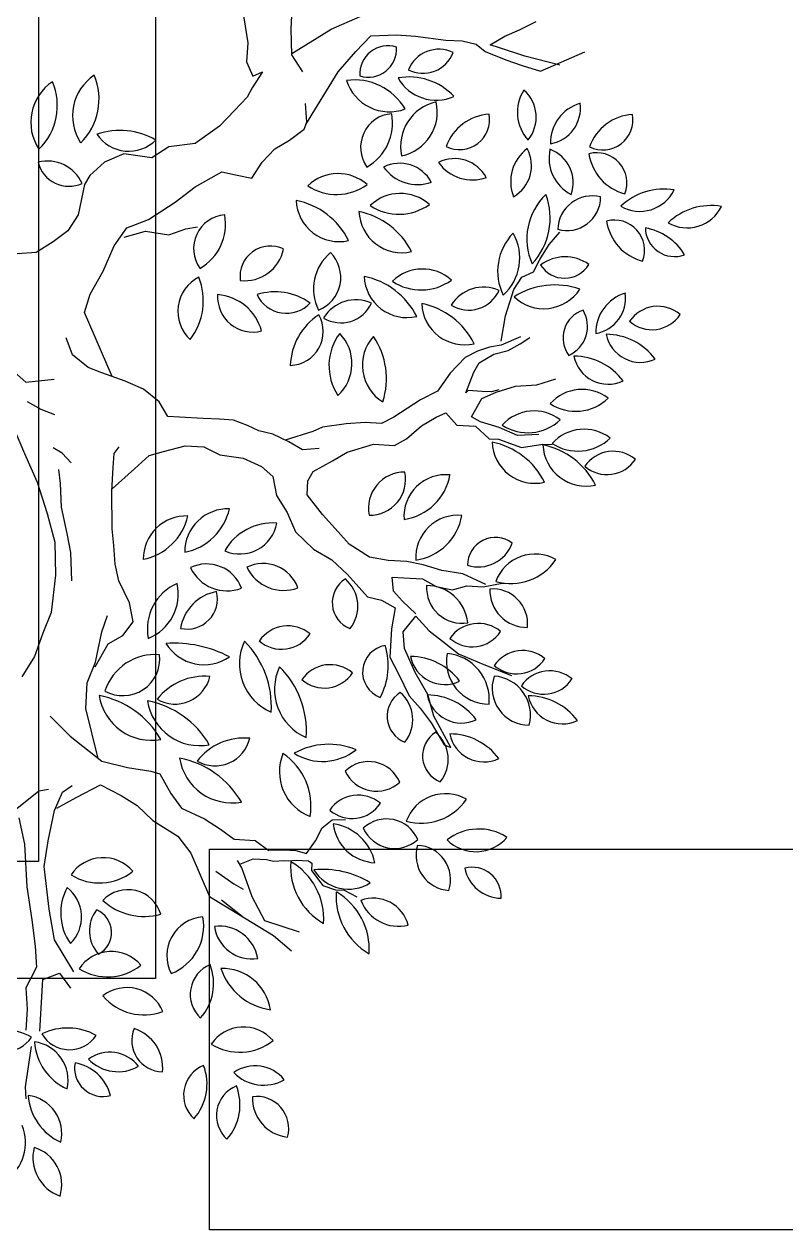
# Model space of a CAD drawing. Header units: millimetres. Extents: x 2919 to 27402, y 1359 to 40342.
# Drawn here: x 14426.9 to 14557, y 9720.3 to 9926.1 of the extents above; entities that cross this region are included whole.
import ezdxf

# ---------------------------------------------------------------- set-up
doc = ezdxf.new("R2010")
doc.units = ezdxf.units.MM
doc.layers.add('FF-FURN', color=51, linetype='Continuous')
doc.layers.add('FF-Plants', color=86, linetype='Continuous')

# ---------------------------------------------------------------- blocks, each defined once
blk = doc.blocks.new('YLD.Studio-0176')
at = {"layer": 'FF-Plants', "color": 36, "linetype": 'Continuous'}
for p, q in [((335334.4, -67821.8), (335295.5, -67841.2)), ((335428.7, -67817.1), (335413.1, -67836.6)), ((335628.6, -67842.1), (335624.7, -67810.9)), ((335295.5, -67841.2), (335248.7, -67864.6)), ((335369.5, -67864.6), (335381.2, -67841.2)), ((335413.1, -67836.6), (335420.9, -67883.3)), ((335648.1, -67869.3), (335628.6, -67842.1)), ((334691.7, -67864.6), (334648.9, -67876.3)), ((334707.3, -67860.7), (334738.4, -67895.7)), ((334960.5, -67876.3), (334925.4, -67856.8)), ((335248.7, -67864.6), (335198.1, -67884.1)), ((335361.7, -67888), (335369.5, -67864.6)), ((335667.6, -67892.7), (335648.1, -67869.3)), ((334578.7, -67884.1), (334524.2, -67895.7)), ((334648.9, -67876.3), (334578.7, -67884.1)), ((334999.4, -67888), (334960.5, -67876.3)), ((335034.5, -67899.6), (334999.4, -67888)), ((335198.1, -67884.1), (335151.3, -67899.6)), ((335299.4, -67903.5), (335307.1, -67888)), ((334247.5, -67899.6), (334227.9, -67901.7)), ((334315, -67906.1), (334247.5, -67899.6)), ((334376.2, -67895.7), (334341.1, -67895.7)), ((334411.2, -67891.8), (334376.2, -67895.7)), ((334446.3, -67907.4), (334411.2, -67891.8)), ((334481.4, -67903.5), (334446.3, -67907.4)), ((334524.2, -67895.7), (334481.4, -67903.5)), ((334738.4, -67895.7), (334742.3, -67911.3)), ((334863.1, -67907.4), (334831.9, -67942.5)), ((335096.8, -67903.5), (335034.5, -67899.6)), ((335151.3, -67899.6), (335096.8, -67903.5)), ((335166.9, -67919.1), (335209.8, -67907.4)), ((335209.8, -67907.4), (335248.7, -67903.5)), ((335248.7, -67903.5), (335272.1, -67899.6)), ((335283.8, -67919.1), (335299.4, -67903.5)), ((335463, -67911.3), (335490.2, -67899.6)), ((335694.8, -67908.3), (335667.6, -67892.7)), ((335745.5, -67916), (335694.8, -67908.3)), ((334341.1, -67919.1), (334426.8, -67919.1)), ((334426.8, -67919.1), (334438.5, -67946.4)), ((334493.1, -67934.7), (334543.7, -67923)), ((334543.7, -67923), (334613.8, -67911.3)), ((334613.8, -67911.3), (334656.6, -67915.2)), ((334656.6, -67915.2), (334707.3, -67923)), ((334707.3, -67923), (334738.4, -67934.7)), ((334711.2, -67926.9), (334730.7, -67958)), ((335089, -67930.8), (335135.7, -67926.9)), ((335135.7, -67926.9), (335166.9, -67919.1)), ((335430.5, -67979.3), (335533.8, -67927.7)), ((335443.5, -67938.6), (335463, -67911.3)), ((335533.8, -67927.7), (335565, -67935.4)), ((335761.1, -67923.8), (335745.5, -67916)), ((335784.4, -67947.2), (335761.1, -67923.8)), ((334438.5, -67946.4), (334415.1, -67965.8)), ((334442.4, -67969.7), (334493.1, -67934.7)), ((334738.4, -67934.7), (334750.1, -67950.2)), ((334831.9, -67942.5), (334793, -67997)), ((335435.7, -67961.9), (335443.5, -67938.6)), ((335565, -67935.4), (335603.9, -67954.9)), ((335800, -67978.3), (335784.4, -67947.2)), ((334730.7, -67958), (334754, -67997)), ((334797.4, -67990.8), (334878.7, -67965.8)), ((334878.7, -67965.8), (334921.5, -67965.8)), ((334921.5, -67965.8), (334956.6, -67977.5)), ((335424, -68000.9), (335435.7, -67961.9)), ((335603.9, -67954.9), (335646.8, -67970.5)), ((334948.8, -67977.5), (334987.7, -67997)), ((334956.6, -67977.5), (335007.2, -67985.3)), ((335007.2, -67985.3), (335034.5, -67993.1)), ((335178.6, -67993.1), (335240.9, -67989.2)), ((335240.9, -67989.2), (335279.9, -67989.2)), ((335244.8, -67989.2), (335279.9, -68024.2)), ((335279.9, -67989.2), (335303.3, -67989.2)), ((335303.3, -67989.2), (335314.9, -67997)), ((335646.8, -67970.5), (335677.9, -67990)), ((335662.4, -67986.1), (335674, -68021.1)), ((335677.9, -67990), (335693.5, -68025)), ((335796.1, -68025.1), (335800, -67978.3)), ((334754, -67997), (334738.4, -68032)), ((334793, -67997), (334785.2, -68039.8)), ((334987.7, -67997), (335003.3, -68020.3)), ((335057.8, -68028.1), (335092.9, -68008.7)), ((335092.9, -68008.7), (335120.2, -68000.9)), ((335120.2, -68000.9), (335151.3, -67997)), ((335151.3, -67997), (335178.6, -67993.1)), ((335412.3, -68032), (335424, -68000.9)), ((335003.3, -68020.3), (335026.7, -68035.9)), ((335026.7, -68035.9), (335057.8, -68028.1)), ((335279.9, -68024.2), (335303.3, -68047.6)), ((335674, -68021.1), (335670.1, -68060)), ((335693.5, -68025), (335724.7, -68067.8)), ((335815.6, -68052.3), (335796.1, -68025.1)), ((334738.4, -68032), (334722.9, -68059.3)), ((334785.2, -68039.8), (334781.3, -68078.7)), ((335303.3, -68047.6), (335311, -68070.9)), ((335392.8, -68059.3), (335412.3, -68032)), ((334722.9, -68059.3), (334699.5, -68086.5)), ((335369.5, -68074.8), (335392.8, -68059.3)), ((335670.1, -68060), (335681.8, -68087.3)), ((335724.7, -68067.8), (335751.9, -68099)), ((335823.4, -68095.1), (335815.6, -68052.3)), ((334699.5, -68086.5), (334676.1, -68129.3)), ((334781.3, -68078.7), (334777.4, -68094.3)), ((335311, -68070.9), (335322.7, -68106)), ((335369.5, -68094.3), (335369.5, -68074.8)), ((335681.8, -68087.3), (335685.7, -68106.8)), ((334777.4, -68094.3), (334746.2, -68113.8)), ((335322.7, -68106), (335322.7, -68137.1)), ((335369.5, -68133.2), (335369.5, -68094.3)), ((335751.9, -68099), (335779.2, -68141.8)), ((335854.6, -68134.1), (335823.4, -68095.1)), ((334676.1, -68129.3), (334648.9, -68152.7)), ((334746.2, -68113.8), (334722.9, -68133.2)), ((334722.9, -68133.2), (334707.3, -68172.2)), ((335322.7, -68137.1), (335311, -68164.4)), ((335369.5, -68160.5), (335369.5, -68133.2)), ((335779.2, -68141.8), (335775.3, -68165.1)), ((335881.8, -68157.4), (335854.6, -68134.1)), ((334648.9, -68152.7), (334579.1, -68187.5)), ((335311, -68164.4), (335307.1, -68203.3)), ((335369.5, -68183.8), (335369.5, -68160.5)), ((335775.3, -68165.1), (335771.4, -68192.4)), ((335905.2, -68176.9), (335881.8, -68157.4)), ((336049.3, -68161.3), (335994.8, -68173)), ((334579.1, -68187.5), (334520.3, -68296.7)), ((334707.3, -68172.2), (334691.7, -68199.4)), ((335361.7, -68207.2), (335369.5, -68183.8)), ((335920.8, -68184.7), (335905.2, -68176.9)), ((335948, -68200.2), (335920.8, -68184.7)), ((335963.6, -68173), (335940.2, -68184.7)), ((335940.2, -68184.7), (335948, -68200.2)), ((335994.8, -68173), (335963.6, -68173)), ((334574.8, -68207.2), (334547.6, -68246.1)), ((334621.6, -68195.5), (334602.1, -68226.7)), ((334691.7, -68199.4), (334676.1, -68222.8)), ((335307.1, -68203.3), (335295.5, -68234.5)), ((335353.9, -68226.7), (335361.7, -68207.2)), ((335771.4, -68192.4), (335798.7, -68208)), ((335798.7, -68208), (335822.1, -68227.4)), ((334602.1, -68226.7), (334594.3, -68242.2)), ((334676.1, -68222.8), (334676.1, -68257.8)), ((335350, -68250), (335353.9, -68226.7)), ((335822.1, -68227.4), (335837.6, -68250.8)), ((334582.6, -68257.8), (334629.4, -68238.4)), ((334629.4, -68238.4), (334641.1, -68230.6)), ((334635.4, -68234.5), (334645.3, -68256.4)), ((335295.5, -68234.5), (335279.9, -68253.9)), ((335952, -68266.8), (335979.3, -68247.3)), ((335979.3, -68247.3), (336022.1, -68243.4)), ((335981.4, -68247.1), (336025.3, -68309.8)), ((336022.1, -68243.4), (336064.9, -68243.4)), ((334543.7, -68281.2), (334582.6, -68257.8)), ((334645.3, -68256.4), (334645.3, -68278.2)), ((334676.1, -68257.8), (334660.5, -68281.2)), ((335248.7, -68261.7), (335221.5, -68281.2)), ((335279.9, -68253.9), (335248.7, -68261.7)), ((335338.3, -68277.3), (335350, -68250)), ((335837.6, -68250.8), (335857.1, -68274.2)), ((334528.1, -68339.6), (334543.7, -68281.2)), ((334645.3, -68278.2), (334643.4, -68290.1)), ((334661.2, -68282.2), (334663.2, -68306)), ((335221.5, -68281.2), (335190.3, -68296.7)), ((335326.6, -68300.6), (335338.3, -68277.3)), ((335357.8, -68316.2), (335340.9, -68271.2)), ((335857.1, -68274.2), (335868.8, -68278.1)), ((335864.9, -68276.8), (335955.2, -68325.4)), ((335868.8, -68278.1), (335900, -68274.2)), ((334520.3, -68296.7), (334496.9, -68327.9)), ((334643.4, -68290.1), (334645.3, -68308)), ((334645.3, -68308), (334645.3, -68314)), ((334663.2, -68306), (334663.2, -68325.9)), ((335190.3, -68296.7), (335163, -68327.9)), ((335330.5, -68327.9), (335326.6, -68300.6)), ((334645.3, -68314), (334647.3, -68327.9)), ((334647.3, -68327.9), (334647.3, -68347.8)), ((334663.2, -68325.9), (334659.3, -68343.8)), ((335163, -68327.9), (335147.4, -68359)), ((335221.5, -68339.6), (335252.6, -68312.3)), ((335252.6, -68312.3), (335276, -68312.3)), ((335276, -68312.3), (335291.6, -68320.1)), ((335291.6, -68320.1), (335311, -68351.2)), ((335365.6, -68331.8), (335357.8, -68316.2)), ((335955.2, -68325.4), (335990.2, -68352.6)), ((336025.3, -68309.8), (336048.7, -68356.5)), ((334647.3, -68347.8), (334643.4, -68353.7)), ((334659.3, -68343.8), (334681.1, -68357.7)), ((335194.2, -68366.8), (335221.5, -68339.6)), ((335373.4, -68370.7), (335365.6, -68331.8)), ((334631.4, -68353.7), (334607.6, -68373.6)), ((334643.4, -68353.7), (334631.4, -68353.7)), ((334681.1, -68357.7), (334703, -68367.6)), ((334703, -68367.6), (334716.9, -68383.5)), ((335147.4, -68359), (335124.1, -68386.3)), ((335174.7, -68386.3), (335194.2, -68366.8)), ((335311, -68351.2), (335326.6, -68374.6)), ((335990.2, -68352.6), (336017.5, -68376)), ((334607.6, -68373.6), (334601.6, -68395.4)), ((334716.9, -68383.5), (334718.9, -68405.4)), ((335124.1, -68386.3), (335089, -68421.3)), ((335155.2, -68421.3), (335174.7, -68386.3)), ((335326.6, -68374.6), (335342.2, -68417.4)), ((335377.3, -68401.9), (335373.4, -68370.7)), ((336017.5, -68376), (336021.4, -68418.8)), ((334601.6, -68395.4), (334601.6, -68409.3)), ((335377.3, -68429.1), (335377.3, -68401.9)), ((334601.6, -68409.3), (334591.7, -68431.2)), ((335089, -68421.3), (335085.1, -68444.7)), ((335151.3, -68452.5), (335155.2, -68421.3)), ((335342.2, -68417.4), (335342.2, -68452.5)), ((335388.9, -68448.6), (335377.3, -68429.1)), ((336021.4, -68418.8), (336021.4, -68449.9)), ((335085.1, -68444.7), (335073.4, -68468.1)), ((335420.1, -68491.4), (335388.9, -68448.6)), ((334991.6, -68464.1), (334964.4, -68479.7)), ((335038.4, -68464.1), (334991.6, -68464.1)), ((335073.4, -68468.1), (335038.4, -68464.1)), ((335085.1, -68479.7), (335100.7, -68464.1)), ((335100.7, -68464.1), (335124.1, -68460.3)), ((335124.1, -68460.3), (335124.1, -68479.7)), ((335151.3, -68483.6), (335151.3, -68452.5)), ((335342.2, -68452.5), (335353.9, -68471.9)), ((336021.4, -68449.9), (336017.5, -68500.5)), ((334964.4, -68479.7), (334929.3, -68499.2)), ((334968.3, -68507), (335007.2, -68487.5)), ((335007.2, -68487.5), (335034.5, -68483.6)), ((335034.5, -68483.6), (335061.8, -68503.1)), ((335065.6, -68503.1), (335085.1, -68479.7)), ((335124.1, -68479.7), (335124.1, -68510.9)), ((335147.4, -68510.9), (335151.3, -68483.6)), ((335353.9, -68471.9), (335377.3, -68495.3)), ((334929.3, -68499.2), (334909.8, -68518.7)), ((334933.2, -68530.3), (334968.3, -68507)), ((335061.8, -68503.1), (335038.4, -68526.4)), ((335377.3, -68495.3), (335392.8, -68518.7)), ((335435.7, -68518.7), (335420.1, -68491.4)), ((336017.5, -68500.5), (336017.5, -68527.8)), ((334909.8, -68518.7), (334886.5, -68538.1)), ((335038.4, -68526.4), (335022.8, -68549.8)), ((335124.1, -68510.9), (335112.4, -68534.2)), ((335139.7, -68542), (335147.4, -68510.9)), ((335392.8, -68518.7), (335400.6, -68534.2)), ((335466.8, -68538.1), (335435.7, -68518.7)), ((336017.5, -68527.8), (336013.6, -68551.2)), ((334847.5, -68573.2), (334898.1, -68542)), ((334886.5, -68538.1), (334851.4, -68561.5)), ((334898.1, -68542), (334933.2, -68530.3)), ((335112.4, -68534.2), (335108.5, -68561.5)), ((335135.7, -68577.1), (335139.7, -68542)), ((335400.6, -68534.2), (335381.2, -68553.7)), ((335494.1, -68561.5), (335466.8, -68538.1)), ((334851.4, -68561.5), (334847.5, -68573.2)), ((335022.8, -68549.8), (335003.3, -68577.1)), ((335108.5, -68561.5), (335116.3, -68584.8)), ((335381.2, -68553.7), (335381.2, -68584.8)), ((335435.7, -68565.4), (335470.7, -68577.1)), ((335439.6, -68569.3), (335435.7, -68565.4)), ((335505.8, -68580.9), (335494.1, -68561.5)), ((336001.9, -68566.7), (335990.2, -68601.8)), ((336013.6, -68551.2), (336001.9, -68566.7)), ((335003.3, -68577.1), (334987.7, -68619.9)), ((335116.3, -68584.8), (335116.3, -68612.1)), ((335120.2, -68616), (335135.7, -68577.1)), ((335381.2, -68584.8), (335361.7, -68608.2)), ((335388.9, -68592.6), (335396.7, -68577.1)), ((335396.7, -68577.1), (335427.9, -68592.6)), ((335439.6, -68592.6), (335439.6, -68569.3)), ((335470.7, -68577.1), (335486.3, -68584.8)), ((335486.3, -68584.8), (335501.9, -68608.2)), ((335513.6, -68600.4), (335505.8, -68580.9)), ((336009.7, -68590.1), (336013.6, -68574.5)), ((336013.6, -68574.5), (336029.2, -68597.9)), ((335361.7, -68608.2), (335361.7, -68623.8)), ((335381.2, -68623.8), (335388.9, -68592.6)), ((335427.9, -68592.6), (335439.6, -68616)), ((335439.6, -68608.2), (335439.6, -68592.6)), ((335443.5, -68619.9), (335439.6, -68608.2)), ((335501.9, -68608.2), (335509.7, -68631.6)), ((335517.5, -68619.9), (335513.6, -68600.4)), ((335990.2, -68601.8), (335982.5, -68629)), ((335998, -68632.9), (336009.7, -68590.1)), ((336029.2, -68597.9), (336040.9, -68621.2)), ((334987.7, -68619.9), (334972.2, -68666.6)), ((335116.3, -68612.1), (335124.1, -68643.2)), ((335361.7, -68623.8), (335350, -68662.7)), ((335369.5, -68654.9), (335381.2, -68623.8)), ((335439.6, -68616), (335451.3, -68647.1)), ((335533.1, -68651), (335517.5, -68619.9)), ((335524.4, -68619.5), (335566.6, -68624.2)), ((335566.6, -68624.2), (335611.2, -68635.9)), ((336040.9, -68621.2), (336056.5, -68648.5)), ((335124.1, -68643.2), (335124.1, -68654.9)), ((335451.3, -68647.1), (335455.2, -68682.2)), ((335509.7, -68631.6), (335521.4, -68651)), ((335611.2, -68635.9), (335632.3, -68647.7)), ((335632.3, -68647.7), (335641.7, -68666.4)), ((335982.5, -68629), (335974.7, -68660.2)), ((335986.4, -68691.3), (335998, -68632.9)), ((335350, -68662.7), (335357.8, -68697.7)), ((335373.4, -68690), (335369.5, -68654.9)), ((335521.4, -68651), (335533.1, -68666.6)), ((335641.7, -68666.4), (335662.8, -68675.8)), ((335974.7, -68660.2), (336010.3, -68731.4)), ((335455.2, -68682.2), (335466.8, -68713.3)), ((335662.8, -68675.8), (335688.6, -68689.8)), ((335357.8, -68697.7), (335357.8, -68713.3)), ((335688.6, -68689.8), (335709.7, -68706.3))]:
    blk.add_line(p, q, dxfattribs=at)
at = {"layer": 'FF-Plants', "color": 64}
for centre, major_axis, start_param, end_param in [((334357.2, -67860.1), (0, 53), 0.585929, 2.610863), ((334242.2, -67863.3), (0, 97.9), 4.263188, 5.216789), ((334151.1, -67830.7), (0, 74.8), 2.223315, 3.58507), ((334245, -67997), (0, 92.2), 0.123804, 1.20133), ((334170, -67900.8), (0, 63.8), 2.969518, 4.638803), ((334135.1, -67986.8), (0, 68), -0.19304, 1.280036), ((334085.5, -67904.7), (0, 64.5), 2.897523, 4.472658), ((334259.1, -67906.3), (0, 63.8), 2.969517, 4.638802), ((334334.1, -68002.4), (0, 92.2), 0.123804, 1.20133), ((334365.9, -67966.8), (0, 53), 0.585929, 2.610863), ((334250.9, -67969.9), (0, 97.9), 4.263189, 5.216789), ((334543.3, -68030.5), (0, 88), -0.443442, 0.670141), ((334530.3, -67916.1), (0, 61.6), 2.399162, 4.110722), ((334680.2, -67999.2), (0, 88.8), 1.067084, 2.298225), ((334569.7, -68011.6), (0, 64.2), 3.900438, 5.748058), ((334525.6, -68021), (0, 88.8), 1.067085, 2.298226), ((334415.1, -68033.4), (0, 64.2), 3.900437, 5.748057), ((334514.4, -68047.8), (0, 56.1), -0.611133, 0.810127), ((334919.7, -68072.1), (0, 87.5), 0.209532, 1.808141), ((334751.9, -67966.4), (0, 151), 3.721978, 4.578881), ((334349.6, -68048.4), (0, 68.7), 0.826323, 2.141586), ((334251.6, -68039.9), (0, 60.9), 3.864878, 5.386216), ((334508.4, -67988.1), (0, 40.6), 2.117523, 4.364651), ((334964.6, -68022.5), (0, 61.2), 1.116257, 3.304327), ((334887.4, -68080), (0, 87.2), 4.678817, 6.024952), ((334465.9, -68084.7), (0, 88.8), 0.755107, 1.986247), ((334356.9, -68062.6), (0, 64.2), 3.58846, 5.43608), ((334643.1, -68076.1), (0, 103.1), 0.890374, 1.891335), ((334525.9, -68054.8), (0, 57.2), 3.487799, 5.577094), ((334336.8, -68124), (0, 52.2), -0.329873, 1.599512), ((334915.2, -68152.7), (0, 87.5), 0.209532, 1.808141), ((334287.9, -68057.6), (0, 68), 3.092676, 4.460149), ((334480.9, -68186.3), (0, 64.3), -1.444761, 0.533301), ((334823.4, -68210.9), (0, 87.5), 0.209532, 1.808141), ((334655.6, -68105.2), (0, 151), 3.721978, 4.578881), ((334525.2, -68096), (0, 84.5), 1.997061, 3.374665), ((334251.1, -68215.6), (0, 53.2), -1.127973, 0.884375), ((334418.4, -68217.4), (0, 53.2), -1.127971, 0.884377), ((334263.6, -68113.8), (0, 86.6), 2.474776, 3.564814), ((334430.9, -68115.6), (0, 86.6), 2.474775, 3.564814), ((334412.9, -68246.4), (0, 88.8), 1.067085, 2.298226), ((334302.3, -68258.9), (0, 64.2), 3.900437, 5.748057), ((334542.3, -68259.7), (0, 62.7), 0.195749, 1.780913), ((334466.6, -68209.8), (0, 64.6), 3.366549, 4.8933), ((334220.2, -68271.9), (0, 53.2), -1.127971, 0.884377), ((334381.2, -68219.8), (0, 80.1), 3.344443, 4.79976), ((334498.3, -68307), (0, 101.3), 0.376529, 1.484487), ((334232.6, -68170.2), (0, 86.6), 2.474775, 3.564814), ((334340.5, -68290.2), (0, 68.7), 0.826323, 2.141586), ((334242.5, -68281.7), (0, 60.9), 3.864877, 5.386216), ((334199.8, -68286.5), (0, 53), 2.919966, 4.904693), ((334253.4, -68341.7), (0, 65.3), 0.024247, 1.517228), ((334641.8, -68426.7), (0, 108.2), -0.020292, 1.107371), ((334546.8, -68269.4), (0, 109), 3.125605, 4.244659), ((334671, -68412.7), (0, 67.2), 0.609286, 2.194081), ((334485.3, -68381), (0, 149.1), 4.216446, 4.870107), ((334722.4, -68456.7), (0, 72.3), 0.16414, 1.587449), ((334628.1, -68378.1), (0, 82.8), 3.41041, 4.624367), ((334777.1, -68413.1), (0, 56.1), 0.904647, 2.615274), ((334703.2, -68427.2), (0, 57.2), 4.067969, 5.735137), ((334595.8, -68504.9), (0, 108.2), -0.020293, 1.10737), ((334500.8, -68347.6), (0, 109), 3.125605, 4.244659), ((334614.1, -68499.4), (0, 67.2), 0.422616, 1.860996), ((334531.4, -68461.6), (0, 59.9), 3.450958, 5.115838), ((334732.3, -68486), (0, 57), 0.481501, 2.364235), ((334667.6, -68476.3), (0, 56), 3.597903, 5.531019), ((334971.6, -68351.3), (0, 111), 2.698854, 3.497613), ((334809.7, -68525.8), (0, 90.4), 1.349892, 2.601934), ((334701.6, -68572.2), (0, 69.1), 4.243146, 5.991867), ((334669.4, -68583.7), (0, 58.6), -0.227716, 1.556762), ((334625.6, -68527.8), (0, 57), 2.879331, 4.7329), ((334745.2, -68620), (0, 67.9), 0.847756, 2.489179), ((334630.3, -68631.3), (0, 85.1), 4.186825, 5.433295), ((334664.6, -68667), (0, 61.9), 0.25046, 1.614254), ((334603.5, -68621.7), (0, 48), 3.124871, 5.023031)]:
    blk.add_ellipse(centre, major_axis=major_axis, ratio=1, start_param=start_param, end_param=end_param, dxfattribs=at)
at = {"layer": 'FF-Plants', "color": 76}
for centre, major_axis, start_param, end_param in [((335848.1, -67902.4), (0, 81), -0.927674, 0.639525), ((335793.8, -67887.5), (0, 52.6), 0.301119, 2.050874), ((335718.8, -67856.3), (0, 62.4), 3.612712, 5.022466), ((335868.5, -67761.9), (0, 102.1), 2.403438, 3.591598), ((335862.7, -67970.8), (0, 81), -0.927673, 0.639526), ((335883, -67830.3), (0, 102.1), 2.403438, 3.591598), ((335868.2, -67982.7), (0, 63.5), 0.644309, 2.41027), ((335718.7, -67976.2), (0, 119.8), 4.247417, 5.090348), ((335135, -68118.7), (0, 71.8), -1.547409, 0.057219), ((335222.5, -68023.9), (0, 94.4), 1.818008, 2.974988), ((334747.4, -68047), (0, 151), 3.721976, 4.578879), ((335020.7, -68142), (0, 81.9), -1.107239, 0.247965), ((335072.2, -68029.4), (0, 78.9), 2.003715, 3.420196), ((334953.2, -68109.8), (0, 59), 1.098229, 2.971272), ((334843.3, -68164.8), (0, 100), 4.680894, 5.67179), ((335547.7, -68145.6), (0, 63.8), -1.042393, 0.875045), ((335035.7, -68153.2), (0, 73.8), 0.601903, 2.231737), ((334797.6, -68116.3), (0, 197.7), 4.28336, 4.833465), ((335558.5, -68017.6), (0, 105.6), 2.540621, 3.575217), ((335652.6, -68158), (0, 55.9), -1.439317, 0.678825), ((335069.8, -68123.2), (0, 50.4), 1.409103, 3.432602), ((335012.1, -68188.8), (0, 74.2), -1.334734, -0.106743), ((335153.7, -68185.1), (0, 67.4), 0.499436, 1.985779), ((335067.2, -68155.7), (0, 61.9), 3.555265, 5.213136), ((335150.6, -68186.7), (0, 71.8), -1.54741, 0.057218), ((335238, -68092), (0, 94.4), 1.818007, 2.974988), ((335688.5, -68068.1), (0, 84.9), 2.149326, 3.373366), ((335575, -68204.5), (0, 58.3), -0.01028, 1.8795), ((335493.7, -68144.4), (0, 81.9), 3.461214, 4.69119), ((334854.7, -68181.4), (0, 59), 1.098229, 2.971272), ((334744.7, -68236.4), (0, 100), 4.680894, 5.67179), ((335210.8, -68202.9), (0, 62.4), 1.215723, 3.014327), ((335112.3, -68262.5), (0, 90.6), 4.686955, 5.826281), ((335667.4, -68185.4), (0, 66.6), 1.525336, 2.985031), ((335610.5, -68231.9), (0, 50.4), 4.319948, 6.473605), ((334971.7, -68303.1), (0, 87.5), -0.384418, 1.214191), ((334891.7, -68121.6), (0, 151), 3.128028, 3.98493), ((335159.5, -68278.5), (0, 67.4), 0.499436, 1.985779), ((335073, -68249), (0, 61.9), 3.555265, 5.213136), ((335604.5, -68258.7), (0, 53.7), 0.490468, 2.447162), ((335485.9, -68246.6), (0, 99.7), 4.146792, 5.074024), ((335050.7, -68281.2), (0, 56.1), 0.904647, 2.615274), ((334976.8, -68295.4), (0, 57.2), 4.067969, 5.735136), ((334796.4, -68371), (0, 79.5), -0.33188, 1.256983), ((334932.7, -68363.4), (0, 87.5), -0.384418, 1.214191), ((334852.8, -68181.9), (0, 151), 3.128028, 3.98493), ((335467.8, -68376.1), (0, 103.3), -0.943077, 0.026313), ((335521.1, -68268), (0, 56.2), 1.656573, 3.709849), ((334732.4, -68242.7), (0, 104.4), 3.029875, 4.178413), ((335598.1, -68382.6), (0, 78.4), -0.817459, 0.518063), ((334901.5, -68357.4), (0, 88.8), 1.067085, 2.298226), ((334725.7, -68377.2), (0, 116.3), 4.36773, 5.280766), ((334990.4, -68355.1), (0, 56.1), 0.904647, 2.615274), ((334916.5, -68369.2), (0, 57.2), 4.067969, 5.735136), ((335595.5, -68349.7), (0, 55.5), 1.081071, 2.773043), ((335516.9, -68378.9), (0, 62.8), 4.346628, 5.790672), ((335612, -68290.5), (0, 57.9), 1.99792, 3.985867), ((335473, -68425.5), (0, 88.9), -0.589577, 0.641626), ((335078.9, -68409.9), (0, 46.3), -0.957359, 1.24931), ((335469.8, -68303.1), (0, 71.6), 2.368205, 3.967029), ((335995.3, -68373.4), (0, 46.4), 1.312928, 3.266855), ((335956.3, -68407.6), (0, 46.4), 4.453845, 6.409124), ((335069.7, -68347.2), (0, 59.3), 2.515242, 4.059894), ((335475.8, -68463), (0, 71.2), -0.681322, 1.073587), ((335625.9, -68457.7), (0, 71.2), 0.095958, 1.850867), ((335495.2, -68368.8), (0, 125.2), 3.66249, 4.567521), ((334825.4, -68451.1), (0, 57), 0.481502, 2.364236), ((334760.8, -68441.4), (0, 56), 3.597904, 5.53102), ((335445, -68308), (0, 125.2), 2.88521, 3.790241), ((334966.7, -68464.7), (0, 44.6), -1.360402, 1.273688), ((335239.1, -68474.8), (0, 60), -1.524604, 0.24645), ((335283.7, -68414.7), (0, 59.3), 1.602894, 3.402137), ((335687.4, -68477.6), (0, 85.8), 1.036815, 2.25301), ((335564.3, -68486.8), (0, 72.3), 4.041169, 5.531842), ((336013.4, -68462.9), (0, 53.1), 1.14939, 2.838559), ((335947.1, -68492.8), (0, 54.6), 4.32114, 5.949995), ((334896, -68511), (0, 46.3), -0.957359, 1.24931), ((334886.8, -68448.3), (0, 59.3), 2.515242, 4.059894), ((335229.4, -68543.5), (0, 69.1), 4.662548, 6.411269), ((335309.3, -68457.1), (0, 90.4), 1.769294, 3.021336), ((335586, -68555.5), (0, 71.2), 0.095958, 1.850868), ((335455.3, -68466.6), (0, 125.2), 3.66249, 4.567521), ((335009, -68554.1), (0, 57.9), 0.252944, 2.06486), ((334892.5, -68503.1), (0, 102.2), 3.838348, 4.762639), ((335163.3, -68566.8), (0, 69.1), 4.662548, 6.411269), ((335243.1, -68480.5), (0, 90.4), 1.769294, 3.021336), ((334833.8, -68573.2), (0, 46.3), -0.957359, 1.24931), ((335113.2, -68577.5), (0, 59.3), -0.000279, 1.777834), ((335044.3, -68521.5), (0, 69.1), 3.300803, 4.759936), ((334824.6, -68510.5), (0, 59.3), 2.515243, 4.059895), ((334946.8, -68585.2), (0, 57.9), 0.252945, 2.06486), ((334830.2, -68534.2), (0, 102.2), 3.838348, 4.76264), ((335628.1, -68559.6), (0, 55.5), 1.081071, 2.773043), ((335549.5, -68588.9), (0, 62.8), 4.346628, 5.790672), ((334992.9, -68628.2), (0, 70.3), -0.139231, 1.629336), ((334926.1, -68555.7), (0, 76.7), 3.098327, 4.674962), ((335072.1, -68596.2), (0, 56.1), 0.904646, 2.615274), ((334998.2, -68610.4), (0, 57.2), 4.067968, 5.735136), ((334884.5, -68626), (0, 57.9), 0.252945, 2.06486), ((334767.9, -68575.1), (0, 102.2), 3.838348, 4.762639), ((335207.9, -68598.9), (0, 59.3), 1.314975, 2.859627), ((335152.8, -68630.2), (0, 46.3), 4.12556, 6.332229), ((335644.5, -68697.8), (0, 90.7), -0.717571, 0.505764), ((335114.4, -68684.5), (0, 61.3), 0.01898, 1.642077), ((335055.9, -68631), (0, 57.9), 3.096676, 4.847566), ((335363.3, -68684.4), (0, 71.2), 0.095957, 1.850866), ((335232.6, -68595.4), (0, 125.2), 3.66249, 4.567521), ((335452.5, -68667.6), (0, 77.4), 1.043742, 2.392303), ((335340.6, -68684.2), (0, 71.4), 4.116546, 5.602684), ((335659.2, -68559.6), (0, 83.1), 2.358299, 3.713079), ((335792.8, -68689), (0, 68.5), -0.873039, 0.429053), ((335814.2, -68594.1), (0, 59.6), 2.149273, 3.689926), ((335908.2, -68693.8), (0, 68.5), -0.512611, 0.789481), ((334952.7, -68697), (0, 61.1), -0.27968, 1.628816), ((334904.9, -68637.2), (0, 64.7), 2.937504, 4.694818), ((335031.3, -68672.1), (0, 56.1), 0.904646, 2.615274), ((334957.3, -68686.2), (0, 57.2), 4.067969, 5.735137), ((335214.4, -68652.2), (0, 90.4), 1.349893, 2.601934), ((335106.3, -68698.6), (0, 69.1), 4.243146, 5.991867), ((335653, -68683.2), (0, 71.2), 0.861527, 2.616436), ((335497.2, -68709.7), (0, 125.2), 4.428058, 5.333089), ((335701.3, -68755), (0, 102.5), -0.75081, 0.469719), ((335894.8, -68597.5), (0, 59.6), 2.509702, 4.050355), ((335726.3, -68577.9), (0, 111.6), 2.447011, 3.555082), ((335000.1, -68718.7), (0, 56.1), 0.904647, 2.615274), ((334926.2, -68732.9), (0, 57.2), 4.067969, 5.735137), ((335835.5, -68750.3), (0, 68.5), -0.156902, 1.14519), ((335789.4, -68664.7), (0, 59.6), 2.86541, 4.406063), ((335860.5, -68751.4), (0, 68.5), -1.228748, 0.073345), ((335913.6, -68669.9), (0, 59.6), 1.793564, 3.334217), ((334954.5, -68752.4), (0, 57.9), 0.252944, 2.06486), ((334838, -68701.5), (0, 102.2), 3.838349, 4.76264), ((335363.3, -68768.7), (0, 71.2), 0.095957, 1.850866), ((335232.6, -68679.8), (0, 125.2), 3.66249, 4.567521), ((335492.3, -68744.9), (0, 77.4), 1.043742, 2.392303), ((335380.5, -68761.5), (0, 71.4), 4.116545, 5.602684), ((335426.7, -68752), (0, 77.4), 1.043742, 2.392303), ((335314.9, -68768.6), (0, 71.4), 4.116546, 5.602685), ((335520.7, -68797.1), (0, 57.9), 0.252944, 2.06486), ((335404.1, -68746.2), (0, 102.2), 3.83835, 4.762642), ((335899.8, -68767.6), (0, 49.8), 1.167494, 3.377491), ((335831.2, -68825.6), (0, 80.8), -1.453197, -0.285005), ((335369.2, -68803.7), (0, 56.1), 0.904646, 2.615274), ((335295.2, -68817.8), (0, 57.2), 4.067968, 5.735136)]:
    blk.add_ellipse(centre, major_axis=major_axis, ratio=1, start_param=start_param, end_param=end_param, dxfattribs=at)
at = {"layer": 'FF-Plants', "color": 60}
for centre, major_axis, start_param, end_param in [((334285.7, -68026.8), (0, 47.2), -0.131634, 1.894523), ((334217.7, -67970.8), (0, 74.7), 3.457339, 4.588736)]:
    blk.add_ellipse(centre, major_axis=major_axis, ratio=1, start_param=start_param, end_param=end_param, dxfattribs=at)
at = {"layer": 'FF-Plants', "color": 98}
for centre, major_axis, start_param, end_param in [((335745.4, -68338.3), (0, 71.2), 0.095958, 1.850867), ((335614.7, -68249.4), (0, 125.2), 3.66249, 4.56752), ((335837.7, -68329.2), (0, 85.8), 1.036815, 2.253011), ((335714.6, -68338.3), (0, 72.3), 4.041168, 5.531841), ((335968.1, -68409.5), (0, 74.6), 0.366173, 1.983065), ((335847.7, -68359.1), (0, 95.6), 3.716866, 4.915557), ((335835.3, -68425), (0, 55.9), -1.439318, 0.678824), ((335732.7, -68443.3), (0, 71.2), 0.095958, 1.850867), ((335602, -68354.3), (0, 125.2), 3.66249, 4.56752), ((335871.2, -68335.1), (0, 84.9), 2.149326, 3.373366), ((335810.6, -68434.2), (0, 85.8), 1.036815, 2.25301), ((335687.4, -68443.3), (0, 72.3), 4.041168, 5.531842), ((335844.2, -68462.9), (0, 68.5), 0.668259, 1.970351), ((335749.9, -68438.6), (0, 59.6), 3.690572, 5.231224), ((335841, -68511.5), (0, 76.4), -1.286208, 0.252755), ((335989.5, -68485.9), (0, 72.5), 0.570013, 2.045448), ((335850.4, -68448.4), (0, 102.8), 3.955192, 4.943454), ((335893.4, -68419.3), (0, 73.8), 1.82157, 3.428162), ((335856.8, -68553.4), (0, 68.5), 0.668259, 1.970351), ((335762.6, -68529.1), (0, 59.6), 3.690571, 5.231224), ((335887.1, -68530.5), (0, 49.8), 1.167494, 3.377491), ((335818.5, -68588.4), (0, 80.8), -1.453196, -0.285004), ((335681.1, -68715.9), (0, 46.9), 0.618736, 2.655767), ((335602.7, -68721.1), (0, 67.1), 4.141747, 5.415942), ((335768.9, -68715.1), (0, 55.8), 1.347738, 3.197246), ((335715.8, -68759.9), (0, 57.2), 4.520908, 6.307261), ((335538, -68769.8), (0, 48.5), -1.194922, 0.694508), ((335553.8, -68707.9), (0, 53), 2.05564, 3.727131), ((335795, -68763.2), (0, 49.8), 2.822137, 5.032134), ((335858.5, -68826.7), (0, 80.8), 0.201447, 1.369639), ((335550.5, -68843.4), (0, 68.5), -1.228747, 0.073345), ((335603.7, -68761.9), (0, 59.6), 1.793564, 3.334217), ((335748.7, -68862.1), (0, 80.8), 0.201447, 1.369639), ((335685.2, -68798.6), (0, 49.8), 2.822136, 5.032133), ((335559.7, -68848.5), (0, 57.9), 0.252945, 2.06486), ((335443.1, -68797.5), (0, 102.2), 3.838348, 4.76264), ((335814.7, -68833.7), (0, 63.1), 1.1015, 2.744564), ((335687.6, -68880.4), (0, 103.3), 4.600847, 5.528402), ((335613, -68864.6), (0, 56.1), 0.904647, 2.615274), ((335539.1, -68878.7), (0, 57.2), 4.067969, 5.735137), ((335728.2, -68895.7), (0, 48.2), 0.072019, 1.980659), ((335630.6, -68836.6), (0, 94.7), 3.739995, 4.595867), ((335791.6, -68913.3), (0, 63.1), 1.101501, 2.744565), ((335664.6, -68960), (0, 103.3), 4.600847, 5.528402)]:
    blk.add_ellipse(centre, major_axis=major_axis, ratio=1, start_param=start_param, end_param=end_param, dxfattribs=at)
blk = doc.blocks.new('shdhj')
at = {"color": 6}
blk.add_lwpolyline([(81225.5, -80145.45), (81503.39, -80145.45), (81503.39, -80399.76), (81225.5, -80399.76)], close=True, dxfattribs=at)
at = {"layer": 'FF-FURN'}
for points in [[(81205.5, -80125.45), (81523.39, -80125.45), (81523.39, -80419.76), (81205.5, -80419.76)], [(81532.6, -80397.69), (82553.97, -80397.69), (82553.97, -80462.74), (81532.6, -80462.74)]]:
    blk.add_lwpolyline(points, close=True, dxfattribs=at)
at = {"layer": 'FF-Plants', "xscale": 0.1031233812447799, "yscale": 0.1031233812447799, "zscale": 0.1031233812447799, "rotation": 86.86003727703608}
blk.add_blockref('YLD.Studio-0176', (72621.55, -114471.73), dxfattribs=at)

msp = doc.modelspace()

# ---------------------------------------------------------------- block references
at = {"color": 6}
msp.add_blockref('shdhj', (-67074.07, 90182.82), dxfattribs=at)

doc.saveas('drawing.dxf')
